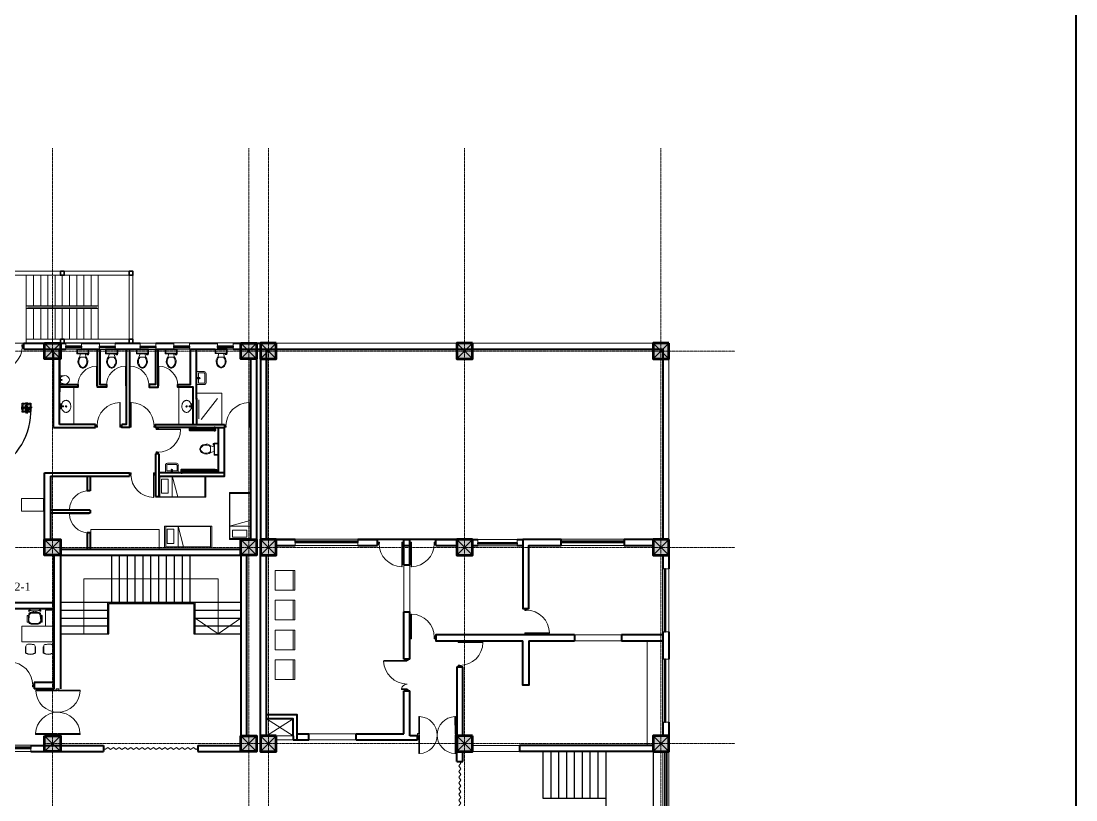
# Model space of a CAD drawing. Header units: millimetres. Extents: x 2402294 to 3337895, y 3394997 to 3969149.
# Drawn here: x 2577469 to 2617776, y 3669866 to 3699625 of the extents above; entities that cross this region are included whole.
import ezdxf

# ---------------------------------------------------------------- set-up
doc = ezdxf.new("R2010")
doc.units = ezdxf.units.MM
doc.header["$MEASUREMENT"] = 0
doc.linetypes.add('CENTER', pattern=[2, 1.25, -0.25, 0.25, -0.25])
doc.linetypes.add('DASHED', pattern=[0.75, 0.5, -0.25])
for name, color, linetype, lineweight in [('0newfurnture', 30, 'Continuous', 15), ('centreline', 52, 'CENTER', 5), ('Column-0.5', 14, 'Continuous', 50), ('Dimension- 0.15', 114, 'Continuous', 15), ('Dimension-137.5', 86, 'Continuous', 13), ('door', 41, 'Continuous', 5), ('Door Opening-0.09', 253, 'Continuous', 9), ('Frame-0.3', 24, 'Continuous', 30), ('furniture', 34, 'Continuous', 15), ('Furniture Hospital-0.09', 44, 'Continuous', 9), ('Hatch', 9, 'Continuous', 9), ('hidden lines', 205, 'DASHED', 5), ('Metal  workt-0.2', 13, 'Continuous', 20), ('Sill Level', 140, 'Continuous', 20), ('stairs', 6, 'Continuous', 25), ('WALL 0.2', 7, 'Continuous', 20), ('wall 0.4', 7, 'Continuous', 40), ('WINDOW', 152, 'Continuous', 30), ('Windows Plan', 152, 'Continuous', 35)]:
    doc.layers.add(name, color=color, linetype=linetype, lineweight=lineweight)
for name, color, linetype in [('conduit for speaker', 100, 'Continuous'), ('electrical text', 7, 'Continuous'), ('Speaker', 200, 'CENTER')]:
    doc.layers.add(name, color=color, linetype=linetype)
doc.styles.add('5P2', font='verdana.ttf', dxfattribs={"height": 500})
doc.styles.add('romans', font='romans.shx')
doc.linetypes.add('ZIGZAG', pattern='A,0.0001,-0.2,[131,ltypeshp.shx,S=0.2,R=0,X=-0.2,Y=0],-0.4,[131,ltypeshp.shx,S=0.2,R=180,X=0.2,Y=0],-0.2', length=0.8001)

# ---------------------------------------------------------------- blocks, each defined once
blk = doc.blocks.new('2ft column')
at = {"layer": 'Hatch', "ltscale": 5}
h = blk.add_hatch(color=256, dxfattribs=at)
h.dxf.hatch_style = 1
h.paths.add_polyline_path([(2207385, 4176559), (2207985, 4176559), (2207985, 4175959), (2207385, 4175959)])
at = {"layer": 'Column-0.5', "ltscale": 5}
blk.add_lwpolyline([(2207385, 4176559), (2207985, 4176559), (2207985, 4175959), (2207385, 4175959)], close=True, dxfattribs=at)
at = {"layer": 'Defpoints', "ltscale": 5}
for points in [[(2207985, 4176559), (2207385, 4175959)], [(2207985, 4175959), (2207385, 4176559)]]:
    blk.add_lwpolyline(points, dxfattribs=at)
blk = doc.blocks.new('sems')
at = {"layer": 'Dimension- 0.15', "ltscale": 5}
h = blk.add_hatch(dxfattribs=at)
h.set_pattern_fill('ANSI31', color=256, scale=25.555556)
h.set_pattern_definition([(45, (55035.0093, 4945698.8337), (-2.258813329, 2.258813329), [])])
h.paths.add_polyline_path([(2173550, 4150430), (2173550, 4150489), (2173491, 4150489, 0.414214)])
h.paths.add_polyline_path([(2173550, 4150430, 0.414214), (2173609, 4150489), (2173550, 4150489)])
h.paths.add_polyline_path([(2173550, 4150489), (2173609, 4150489, 0.414214), (2173550, 4150548)])
h.paths.add_polyline_path([(2173491, 4150489), (2173550, 4150489), (2173550, 4150548, 0.414214)])
for p, q in [((2174664, 4150546), (2174664, 4150431)), ((2174894, 4150489), (2174664, 4150546)), ((2174664, 4150431), (2174894, 4150489))]:
    blk.add_line(p, q, dxfattribs=at)
blk.add_lwpolyline([(2174664, 4150489), (2173550, 4150489)], dxfattribs=at)
blk.add_circle((2173550, 4150489), 59.1, dxfattribs=at)
blk.add_solid([(2174664, 4150546), (2174894, 4150489), (2174664, 4150431)], dxfattribs=at)
at = {"layer": 'Dimension-137.5', "ltscale": 5}
blk.add_line((2174664, 4150489), (2174894, 4150489), dxfattribs=at)
at = {"layer": 'Frame-0.3'}
for points in [[(2174450, 4151281), (2174450, 4151131), (2174600, 4151131), (2174600, 4151281)], [(2177075, 4151281), (2177075, 4151131), (2177225, 4151131), (2177225, 4151281)], [(2179700, 4151281), (2179700, 4151131), (2179850, 4151131), (2179850, 4151281)], [(2174450, 4148681), (2174450, 4148531), (2174600, 4148531), (2174600, 4148681)], [(2177075, 4148531), (2177075, 4148681), (2177225, 4148681), (2177225, 4148531)], [(2179700, 4148531), (2179700, 4148681), (2179850, 4148681), (2179850, 4148531)]]:
    blk.add_lwpolyline(points, close=True, dxfattribs=at)
at = {"layer": 'Metal  workt-0.2', "ltscale": 5}
for p, q in [((2174600, 4151281), (2179700, 4151281)), ((2175775, 4151131), (2175775, 4149956)), ((2176050, 4151131), (2176050, 4149956)), ((2176325, 4151131), (2176325, 4149956)), ((2176600, 4151131), (2176600, 4149956)), ((2176875, 4151131), (2176875, 4149956)), ((2177150, 4151131), (2177150, 4149956)), ((2177425, 4151131), (2177425, 4149956)), ((2177700, 4151131), (2177700, 4149956)), ((2177975, 4151131), (2177975, 4149956)), ((2178250, 4151131), (2178250, 4149956)), ((2178525, 4151131), (2178525, 4149956)), ((2179700, 4148681), (2179700, 4151131)), ((2175775, 4149856), (2175775, 4148681)), ((2176050, 4149856), (2176050, 4148681)), ((2176325, 4149856), (2176325, 4148681)), ((2176600, 4149856), (2176600, 4148681)), ((2176875, 4149856), (2176875, 4148681)), ((2177150, 4149856), (2177150, 4148681)), ((2177425, 4149856), (2177425, 4148681)), ((2177700, 4149856), (2177700, 4148681)), ((2177975, 4149856), (2177975, 4148681)), ((2178250, 4149856), (2178250, 4148681)), ((2178525, 4149856), (2178525, 4148681)), ((2175775, 4148531), (2174600, 4148531))]:
    blk.add_line(p, q, dxfattribs=at)
at = {"layer": 'Metal  workt-0.2'}
for points in [[(2177075, 4148531), (2179850, 4148531), (2179850, 4151131), (2174450, 4151131), (2174450, 4148531), (2174600, 4148531)], [(2179700, 4151131), (2174600, 4151131)], [(2174450, 4149851), (2173550, 4149847)], [(2179700, 4148681), (2175775, 4148681), (2175775, 4148531), (2176745, 4148531)]]:
    blk.add_lwpolyline(points, dxfattribs=at)
for points in [[(2175775, 4149956), (2175775, 4149856), (2178525, 4149856), (2178525, 4149956)], [(2175825, 4149906), (2175825, 4149906), (2178475, 4149906), (2178475, 4149906)]]:
    blk.add_lwpolyline(points, close=True, dxfattribs=at)
at = {"layer": 'stairs', "ltscale": 5}
for p, q in [((2174450, 4151281), (2174450, 4148531)), ((2173850, 4151131), (2173850, 4149848)), ((2174150, 4151131), (2174150, 4149849))]:
    blk.add_line(p, q, dxfattribs=at)
for points in [[(2173550, 4149847), (2173550, 4151131)], [(2174450, 4151131), (2173550, 4151131)]]:
    blk.add_lwpolyline(points, dxfattribs=at)
blk = doc.blocks.new('MAIN DOOR')
at = {"layer": 'door', "ltscale": 1000}
for points in [[(2313.5, 188.5), (2347.4, 188.5), (2347.4, 187.3), (2313.5, 187.3)], [(2381.3, 188.5), (2348.9, 188.5), (2348.9, 187.3), (2381.3, 187.3)]]:
    blk.add_lwpolyline(points, close=True, dxfattribs=at)
for points in [[(2346.1, 190.6), (2346.1, 188.5)], [(2348.9, 188.1), (2347.4, 188.1), (2347.4, 188.5), (2346.1, 188.5), (2346.1, 190.6), (2350.2, 190.6)], [(2347.4, 188.1), (2348.9, 188.1), (2348.9, 188.5), (2350.2, 188.5), (2350.2, 190.6), (2346.1, 190.6)], [(2350.2, 190.6), (2350.2, 188.5)], [(2313.4, 120.7), (2347.3, 120.7), (2347.3, 121.9), (2313.4, 121.9), (2313.4, 120.7)], [(2348.8, 121.1), (2347.3, 121.1), (2347.3, 120.7), (2346, 120.7), (2346, 118.6), (2350.1, 118.6)], [(2347.3, 121.1), (2348.8, 121.1), (2348.8, 120.7), (2350.1, 120.7), (2350.1, 118.6), (2346, 118.6)], [(2346, 118.6), (2346, 120.7)], [(2381.3, 120.7), (2348.8, 120.7), (2348.8, 121.9), (2381.3, 121.9), (2381.3, 120.7)], [(2350.1, 118.6), (2350.1, 120.7)]]:
    blk.add_lwpolyline(points, dxfattribs=at)
at = {"layer": 'Door Opening-0.09', "ltscale": 1000}
for centre, start, end in [((2347.4, 188.5), 182.1168, 357.8826), ((2347.3, 120.7), 2.1167, 177.8826)]:
    blk.add_arc(centre, 33.9, start, end, dxfattribs=at)
at = {"layer": 'WINDOW', "ltscale": 5}
blk.add_line((2350.1, 190.6), (2350.1, 190.6), dxfattribs=at)
blk = doc.blocks.new('Toilet - top')
at = {"layer": 'Furniture Hospital-0.09'}
for p, q in [((-10, -8.5), (-8, -8.5)), ((-10, -9.5), (-10, -8.5)), ((-7, -9.5), (-10, -9.5)), ((-8, -8.5), (-8, -8)), ((-7, -8), (-7, -9.5)), ((-4, -8), (-6, -14)), ((4, -14), (-4, -14)), ((4, -8), (6, -14)), ((9.5, -6), (9.5, -2))]:
    blk.add_line(p, q, dxfattribs=at)
blk.add_lwpolyline([(10.5, -8), (10.5, 0), (-10.5, 0), (-10.5, -8)], close=True, dxfattribs=at)
for points in [[(-9.5, -2), (-9.5, -6)], [(8.5, -1), (-8.5, -1)], [(-8.5, -7), (8.5, -7)]]:
    blk.add_lwpolyline(points, dxfattribs=at)
for centre, radius, start, end in [((-8.6, -1.9), 0.884, 81.8699, 188.1301), ((-8.6, -6.1), 0.884, 171.8699, 278.1301), ((3.5, -21.6), 12.2, 141.4691, 247.9714), ((4.2, -21.8), 11.3, 136.3677, 238.9468), ((-3.5, -21.6), 12.2, 292.0284, 38.5307), ((-4.2, -21.8), 11.3, 301.053, 43.6321), ((8.6, -1.9), 0.884, 351.8699, 98.1301), ((8.6, -6.1), 0.884, 261.8699, 8.1301), ((0, -27.9), 4, 245.7318, 294.2682), ((0, -29), 4, 254.8605, 285.1395)]:
    blk.add_arc(centre, radius, start, end, dxfattribs=at)
blk = doc.blocks.new('26 door')
at = {"layer": 'door'}
blk.add_line((42654.7, -717.8), (42654.7, -716.7), dxfattribs=at)
at = {"layer": 'door', "ltscale": 5}
blk.add_lwpolyline([(42654.7, -716.7), (42684.7, -716.7), (42684.7, -717.8), (42654.7, -717.8)], dxfattribs=at)
at = {"layer": 'Door Opening-0.09'}
blk.add_arc((42654.8, -717.8), 30, 2.1358, 90.1794, dxfattribs=at)
blk = doc.blocks.new('TIA UR Plan-flat-1')
at = {"layer": 'Furniture Hospital-0.09'}
for points in [[(-186, 175), (-265, 150, 0.270578), (-380, 0, 0.556713)], [(-186, -175), (-265, -150, -0.270578), (-380, 0, -0.556713)], [(0, 0), (0, 132, 0.414214), (-25, 157), (-186, 175)], [(0, 0), (0, -132, -0.414214), (-25, -157), (-186, -175)], [(-174, 175), (-174, 154), (-81, 130, -0.321575), (-32, 71), (-32, 0)], [(-174, -175), (-174, -154), (-81, -130, 0.321575), (-32, -71), (-32, 0)]]:
    blk.add_lwpolyline(points, format="xyb", dxfattribs=at)
blk.add_circle((-75, 0), 20, dxfattribs=at)
blk = doc.blocks.new('SHOWERPLAN')
for p, q in [((20, 60), (25, 60)), ((30, 83), (35, 83)), ((30, 67), (35, 67)), ((35, 90), (53, 90)), ((80, 22), (135, 22)), ((20, -60), (25, -60)), ((30, -67), (35, -67)), ((30, -83), (35, -83)), ((35, -90), (53, -90)), ((80, -22), (135, -22))]:
    blk.add_line(p, q)
for points in [[(0, 105, -0.222859), (20, 90), (20, 60, -0.222859), (0, 45)], [(139, -4), (139, 3, 0.373826), (136, 7), (73, 15, 1.867218), (73, -16), (136, -7, 0.373826)], [(0, -105, 0.222859), (20, -90), (20, -60, 0.222859), (0, -45)]]:
    blk.add_lwpolyline(points, format="xyb", close=True)
for points in [[(20, 90), (25, 90), (25, 60), (20, 60)], [(25, 85), (30, 85), (30, 65), (25, 65)], [(30, 90), (35, 90), (35, 60), (30, 60)], [(20, -90), (25, -90), (25, -60), (20, -60)], [(25, -85), (30, -85), (30, -65), (25, -65)], [(30, -90), (35, -90), (35, -60), (30, -60)]]:
    blk.add_lwpolyline(points, close=True)
blk.add_lwpolyline([(51, 18, 0.461601), (47, -15)], format="xyb")
for centre, radius, start, end in [((-15, 21), 63.3, 355.2879, 37.6983), ((45, 0), 10.4, 100.0344, 259.4939), ((60, 2), 18.8, 46.4506, 153.7796), ((-43, 13), 124, 4.2141, 38.3676), ((136, 0), 22.4, 265.9494, 94.0506), ((133, 0), 22.5, 0.4708, 87.1339), ((133, 0), 22.5, 272.8655, 359.6459), ((-15, -21), 63.3, 322.3017, 4.7121), ((60, -2), 18.8, 206.2204, 313.5494), ((-43, -13), 124, 321.6324, 355.7859)]:
    blk.add_arc(centre, radius, start, end)
blk = doc.blocks.new('basi')
at = {"layer": 'Furniture Hospital-0.09'}
for radius in [25, 20]:
    blk.add_circle((0, 0), radius, dxfattribs=at)
blk.add_open_spline([(0, 230), (7, 230), (13, 230), (30, 227), (41, 224), (61, 217), (71, 212), (90, 200), (99, 192), (116, 176), (124, 167), (139, 146), (146, 136), (157, 112), (162, 100), (171, 74), (174, 61), (178, 34), (180, 20), (180, -7), (180, -21), (176, -49), (174, -62), (167, -88), (162, -101), (151, -125), (145, -136), (131, -158), (124, -167), (107, -185), (99, -193), (80, -206), (70, -212), (50, -221), (40, -225), (19, -229), (8, -230), (-13, -230), (-23, -228), (-44, -223), (-54, -220), (-74, -210), (-84, -204), (-102, -190), (-111, -182), (-127, -163), (-134, -153), (-148, -132), (-154, -120), (-164, -96), (-168, -83), (-175, -57), (-177, -43), (-180, -16), (-180, -2), (-179, 26), (-178, 40), (-173, 67), (-169, 80), (-160, 105), (-155, 117), (-143, 140), (-136, 151), (-121, 171), (-113, 179), (-96, 195), (-86, 202), (-67, 214), (-57, 219), (-36, 226), (-26, 228), (-10, 230), (-5, 230), (0, 230)], degree=3, knots=[0, 0, 0, 0, 0.111441, 0.111441, 0.290409, 0.290409, 0.469378, 0.469378, 0.648346, 0.648346, 0.827315, 0.827315, 1.006283, 1.006283, 1.185252, 1.185252, 1.36422, 1.36422, 1.543189, 1.543189, 1.722157, 1.722157, 1.901126, 1.901126, 2.080094, 2.080094, 2.259063, 2.259063, 2.438031, 2.438031, 2.617, 2.617, 2.795968, 2.795968, 2.974937, 2.974937, 3.153905, 3.153905, 3.332874, 3.332874, 3.511842, 3.511842, 3.690811, 3.690811, 3.869779, 3.869779, 4.048748, 4.048748, 4.227716, 4.227716, 4.406684, 4.406684, 4.585653, 4.585653, 4.764621, 4.764621, 4.94359, 4.94359, 5.122558, 5.122558, 5.301527, 5.301527, 5.480495, 5.480495, 5.659464, 5.659464, 5.838432, 5.838432, 6.017401, 6.017401, 6.196369, 6.196369, 6.283185, 6.283185, 6.283185, 6.283185], dxfattribs=at)
at = {"layer": 'Furniture Hospital-0.09', "xscale": 0.9999980001467896, "yscale": 0.9999980001467896, "zscale": 25.4, "rotation": 0.008803277706400013}
blk.add_blockref('SHOWERPLAN', (-250, 0), dxfattribs=at)
blk = doc.blocks.new('d1')
at = {"layer": 'door'}
for p, q in [((2442.7, 10746.2), (2408.3, 10746.2)), ((2408.3, 10746.2), (2408.3, 10745.7)), ((2442.7, 10745.7), (2408.3, 10745.7))]:
    blk.add_line(p, q, dxfattribs=at)
at = {"layer": 'door', "ltscale": 80}
for points in [[(2445, 10779.7), (2445, 10782), (2444.6, 10782), (2444.6, 10782.4), (2441.8, 10782.4), (2441.8, 10782), (2441.4, 10782), (2441.4, 10780.1), (2442.7, 10780.1), (2442.7, 10779.7)], [(2445, 10746.2), (2445, 10743.9), (2444.6, 10743.9), (2444.6, 10743.4), (2441.8, 10743.4), (2441.8, 10743.9), (2441.4, 10743.9), (2441.4, 10745.7), (2442.7, 10745.7), (2442.7, 10746.2)]]:
    blk.add_lwpolyline(points, close=True, dxfattribs=at)
at = {"layer": 'Door Opening-0.09', "ltscale": 80}
blk.add_arc((2442.7, 10745.7), 34.4, 90, 179.274, dxfattribs=at)
at = {"layer": 'hidden lines'}
for centre, radius, start, end in [((2441.6, 10791.4), 9.82, 268.3986, 287.3158), ((2441.4, 10784.8), 4.22, 269.7899, 318.9675), ((2444.3, 10781.3), 2.81, 166.4652, 205.1802), ((2445, 10781.7), 2.48, 162.4671, 233.2418), ((2441.6, 10782), 3, 308.4681, 358.9527), ((2445.5, 10782.1), 1.81, 168.6475, 255.2319), ((2441.4, 10741.1), 4.22, 41.0325, 90.2101), ((2441.6, 10734.5), 9.82, 72.6842, 91.6014), ((2444.3, 10744.5), 2.81, 154.8198, 193.5348), ((2445, 10744.2), 2.48, 126.7582, 197.5329), ((2441.6, 10743.8), 3, 1.0473, 51.5319), ((2445.5, 10743.8), 1.81, 104.7681, 191.3525)]:
    blk.add_arc(centre, radius, start, end, dxfattribs=at)
blk = doc.blocks.new("door 5'")
at = {"layer": 'door', "ltscale": 1000}
for points in [[(2177525, 4317078), (2177525, 4317062), (2177516, 4317062), (2177516, 4317020), (2177473, 4317020), (2177474, 4317105)], [(2177525, 4317062), (2177525, 4317105), (2177474, 4317105), (2177473, 4317020)], [(2177474, 4317105), (2177516, 4317105)], [(2178689, 4317076), (2178689, 4317060), (2178697, 4317060), (2178697, 4317018), (2178740, 4317018), (2178740, 4317104)], [(2178689, 4317060), (2178689, 4317104), (2178740, 4317104), (2178740, 4317018)], [(2177473, 4317020), (2177516, 4317020)], [(2178697, 4316120), (2178697, 4317060), (2178671, 4317060), (2178671, 4316120), (2178697, 4316120)], [(2178740, 4317018), (2178697, 4317018)]]:
    blk.add_lwpolyline(points, dxfattribs=at)
blk.add_lwpolyline([(2177516, 4316839), (2177516, 4317062), (2177543, 4317062), (2177543, 4316839)], close=True, dxfattribs=at)
at = {"layer": 'Door Opening-0.09', "ltscale": 1000}
for centre, radius, start, end in [((2177516, 4317062), 224, 276.6944, 2.344), ((2178697, 4317076), 957, 180.3416, 268.4244)]:
    blk.add_arc(centre, radius, start, end, dxfattribs=at)
at = {"layer": 'WINDOW', "ltscale": 5}
blk.add_line((2177474, 4317104), (2177474, 4317104), dxfattribs=at)
blk = doc.blocks.new('IP1')
at = {"layer": 'WALL 0.2', "ltscale": 5}
for points in [[(2535111, 3946693), (2535111, 3948793), (2539161, 3948793)], [(2539161, 3948793), (2540236, 3948793), (2540236, 3946693)], [(2539361, 3947293), (2540236, 3946693), (2541111, 3947293)]]:
    blk.add_lwpolyline(points, dxfattribs=at)
blk = doc.blocks.new('BED')
at = {"layer": 'Furniture Hospital-0.09'}
for p, q in [((-2.12, 0.475), (-2.12, -0.475)), ((-2.12, -0.475), (-2.12, 0.475)), ((-0.008, 0.475), (-2.12, 0.475)), ((-2.07, 0.475), (-2.07, -0.475)), ((-0.855, -0.455), (-0.61, 0.475)), ((-0.61, 0.475), (-0.61, -0.455)), ((-0.058, -0.475), (-0.058, 0.475)), ((-0.008, -0.475), (-0.008, 0.475)), ((-0.058, 0.455), (-2.07, 0.455)), ((-0.425, 0.336), (-0.426, -0.303)), ((-0.425, 0.336), (-0.121, 0.336)), ((-0.121, -0.303), (-0.121, 0.336)), ((-2.07, -0.455), (-0.058, -0.455)), ((-0.426, -0.303), (-0.121, -0.303)), ((-2.12, -0.475), (-0.008, -0.475))]:
    blk.add_line(p, q, dxfattribs=at)
blk = doc.blocks.new('TAP')
at = {"layer": 'Furniture Hospital-0.09', "linetype": 'Continuous'}
for p, q in [((0, 38), (0, -38)), ((5, 38), (0, 38)), ((5, 38), (5, -38)), ((30, 25), (5, 25)), ((30, 0), (5, 0)), ((30, 25), (30, -25)), ((56, 16), (30, 16)), ((51, 7), (48, 8)), ((59, 19), (57, 22)), ((73, 24), (73, 27)), ((88, 20), (89, 22)), ((97, 15), (125, 12)), ((97, 8), (100, 9)), ((5, -38), (0, -38)), ((30, -25), (5, -25)), ((56, -16), (30, -16)), ((51, -8), (48, -9)), ((60, -20), (58, -22)), ((74, -24), (74, -27)), ((88, -19), (90, -22)), ((97, -7), (100, -8)), ((97, -15), (125, -12))]:
    blk.add_line(p, q, dxfattribs=at)
for radius in [21.2, 19.7]:
    blk.add_circle((74, 0), radius, dxfattribs=at)
for centre, radius, start, end in [((74, 0), 27.2, 163.0512, 199.0512), ((74, 0), 24.2, 127.0512, 163.0512), ((74, 0), 27.2, 91.0512, 127.0512), ((74, 0), 24.2, 55.0512, 91.0512), ((74, 0), 27.2, 19.0512, 55.0512), ((74, 0), 24.2, 343.0512, 19.0512), ((95, 0), 32.6, 337.45, 22.55), ((74, 0), 24.2, 199.0512, 235.0512), ((74, 0), 27.2, 235.0512, 271.0512), ((74, 0), 24.2, 271.0512, 307.0512), ((74, 0), 27.2, 307.0512, 343.0512)]:
    blk.add_arc(centre, radius, start, end, dxfattribs=at)
blk = doc.blocks.new('bazin')
at = {"layer": '0newfurnture', "ltscale": 5}
for p, q in [((2434577, 4011590), (2435069, 4011590)), ((2434577, 4011295), (2434577, 4011590)), ((2434626, 4011295), (2434626, 4011516)), ((2434626, 4011516), (2434799, 4011516)), ((2434847, 4011516), (2435020, 4011516)), ((2435020, 4011516), (2435020, 4011295)), ((2435069, 4011590), (2435069, 4011295)), ((2434996, 4011270), (2434651, 4011270)), ((2434996, 4011221), (2434651, 4011221))]:
    blk.add_line(p, q, dxfattribs=at)
blk.add_circle((2434823, 4011477), 25.6, dxfattribs=at)
for centre, radius, start, end in [((2434651, 4011295), 73.8, 180, 270), ((2434651, 4011295), 24.6, 180, 270), ((2434996, 4011295), 73.8, 270, 0), ((2434996, 4011295), 24.6, 270, 0)]:
    blk.add_arc(centre, radius, start, end, dxfattribs=at)
at = {"layer": '0newfurnture', "ltscale": 5, "xscale": 0.9842520018725999, "yscale": 0.9842520018725999, "zscale": 0.9842520018725999, "rotation": 270}
blk.add_blockref('TAP', (2434823, 4011590), dxfattribs=at)
blk = doc.blocks.new('ADHIKRIT')
at = {"layer": 'furniture'}
for p, q in [((900, 1351), (0, 1351)), ((0, 1351), (0, -450)), ((0, 741), (0, 1351)), ((900, -450), (900, 1351)), ((-789, 683), (-869, 683)), ((-245, 1046), (-569, 1047)), ((-245, 980), (-569, 981)), ((1048, 956), (1048, 1014)), ((1050, 758), (1050, 711)), ((1050, 700), (1050, 711)), ((1187, 1121), (1153, 1121)), ((1187, 1145), (1558, 1147)), ((1187, 1145), (1187, 1121)), ((1187, 1121), (1545, 1123)), ((-900, 0), (0, 0)), ((-900, -450), (-900, 0)), ((-789, 547), (-869, 547)), ((-247, 247), (-571, 248)), ((-247, 182), (-571, 182)), ((1189, 595), (1157, 595)), ((1189, 102), (1157, 102)), ((1187, 595), (1187, 571)), ((1187, 571), (1558, 573)), ((1187, 126), (1558, 124)), ((1187, 102), (1187, 126)), ((1189, 595), (1286, 595)), ((1189, 102), (1286, 101)), ((1287, 595), (1545, 597)), ((1287, 101), (1545, 100)), ((0, -450), (-900, -450)), ((0, -450), (900, -450)), ((1048, -260), (1048, -318)), ((1050, -4), (1050, -14)), ((1050, -61), (1050, -14)), ((1187, -425), (1153, -425)), ((1187, -425), (1545, -426)), ((1187, -449), (1187, -425)), ((1187, -449), (1558, -450))]:
    blk.add_line(p, q, dxfattribs=at)
for points in [[(-899, 268, -0.207066), (-958, 476), (-957, 615)], [(-897, 962, 0.207066), (-957, 755), (-957, 615)], [(-886, 330, -0.214578), (-870, 475), (-869, 615)], [(-885, 900, 0.214578), (-869, 755), (-869, 615)], [(-110, 614), (-110, 409, -0.414214), (-247, 273), (-656, 274, -0.418376), (-790, 410), (-789, 615)], [(-110, 614), (-109, 818, 0.414214), (-246, 955), (-655, 956, 0.418376), (-789, 820), (-789, 615)], [(-153, 614), (-152, 788, 0.28028), (-288, 955), (-610, 925, 0.418376), (-744, 789), (-745, 615)], [(-153, 614), (-153, 440, -0.28028), (-290, 273), (-612, 304, -0.418376), (-745, 441), (-745, 615)]]:
    blk.add_lwpolyline(points, format="xyb", dxfattribs=at)
for centre, radius, start, end in [((-881, 933), 33.3, 262.33536, 120.0474), ((-569, 1014), 32.9, 89.8702, 269.8702), ((-245, 1013), 32.9, 269.8702, 89.8702), ((1753, 864), 711, 172.59075, 188.62326), ((1154, 1015), 106, 90.30831, 180.30831), ((1157, 701), 106, 180.30831, 270.30831), ((1203, 1157), 39.5, 294.33548, 296.57112), ((1099, 860), 518, 329.47562, 30.52438), ((1099, 860), 542, 328.02569, 31.98454), ((-882, 297), 33.3, 239.693, 97.40505), ((-571, 215), 32.9, 89.8702, 269.8702), ((-253, 214), 33.4, 280.44827, 79.51217), ((1157, -4), 106, 89.69169, 179.69169), ((1099, -163), 518, 329.47562, 30.52438), ((1099, -163), 542, 328.01546, 31.97431), ((1753, -168), 711, 171.37674, 187.40925), ((1154, -319), 106, 179.69169, 269.69169), ((1203, -461), 39.5, 63.42888, 65.66452)]:
    blk.add_arc(centre, radius, start, end, dxfattribs=at)
blk = doc.blocks.new('v2')
at = {"layer": 'Sill Level'}
blk.add_lwpolyline([(2448277, 3818910), (2448877, 3818910), (2448877, 3818670), (2448277, 3818670)], close=True, dxfattribs=at)
at = {"layer": 'Windows Plan'}
blk.add_lwpolyline([(2448877, 3818790), (2448277, 3818790), (2448277, 3818743), (2448877, 3818743)], close=True, dxfattribs=at)
blk = doc.blocks.new('w1')
at = {"layer": 'Sill Level'}
blk.add_lwpolyline([(2460641, 3827503), (2460641, 3825103), (2460401, 3825103), (2460401, 3827503)], close=True, dxfattribs=at)
at = {"layer": 'Windows Plan'}
blk.add_lwpolyline([(2460521, 3825103), (2460521, 3827503), (2460473, 3827503), (2460473, 3825103)], close=True, dxfattribs=at)
blk = doc.blocks.new('w2')
at = {"layer": 'Sill Level'}
blk.add_lwpolyline([(2444138, 3818930), (2445638, 3818930), (2445638, 3818690), (2444138, 3818690)], close=True, dxfattribs=at)
at = {"layer": 'Windows Plan'}
blk.add_lwpolyline([(2445638, 3818810), (2444138, 3818810), (2444138, 3818762), (2445638, 3818762)], close=True, dxfattribs=at)
blk = doc.blocks.new('Speaker')
at = {"layer": 'Speaker', "ltscale": 3}
for p, q in [((1442033, -1133785), (1442033, -1133948)), ((1442043, -1133785), (1442043, -1133948)), ((1442053, -1133786), (1442053, -1133948)), ((1441963, -1133872), (1442122, -1133872)), ((1441964, -1133852), (1442124, -1133852)), ((1441964, -1133862), (1442123, -1133862))]:
    blk.add_line(p, q, dxfattribs=at)
for points in [[(1441981, -1133795), (1442106, -1133795), (1442106, -1133929), (1441981, -1133929)], [(1441991, -1133805), (1442096, -1133805), (1442096, -1133919), (1441991, -1133919)]]:
    blk.add_lwpolyline(points, close=True, dxfattribs=at)
at = {"layer": 'Speaker', "ltscale": 3, "insert": (1442003, -1133810), "char_height": 99.94, "width": 119.93, "attachment_point": 1, "style": '5P2'}
blk.add_mtext('{\\fVerdana|b1|i0|c0|p34;S}', dxfattribs=at)

msp = doc.modelspace()

# ---------------------------------------------------------------- linework, layer by layer
at = {"layer": 'centreline', "ltscale": 5}
for p, q in [((2578668.8, 3694774.4), (2578668.8, 3667143.6)), ((2578668.8, 3694774.4), (2578668.8, 3667143.6)), ((2586168.8, 3694774.4), (2586168.8, 3652468)), ((2586168.8, 3694774.4), (2586168.8, 3652468)), ((2586918.8, 3694774.4), (2586918.8, 3652468)), ((2586918.8, 3694774.4), (2586918.8, 3652468)), ((2594418.8, 3694774.4), (2594418.8, 3652468)), ((2594418.8, 3694774.4), (2594418.8, 3652468)), ((2601918.8, 3694774.4), (2601918.8, 3652468)), ((2601918.8, 3694774.4), (2601918.8, 3652468)), ((2604746, 3687016.3), (2560402.6, 3687016.3)), ((2604746, 3687016.3), (2560402.6, 3687016.3)), ((2604746, 3679516.3), (2560402.6, 3679516.3)), ((2604746, 3679516.3), (2560402.6, 3679516.3)), ((2604746, 3672016.3), (2578368.8, 3672016.3)), ((2604146, 3672016.3), (2578368.8, 3672016.3)), ((2604746, 3672016.3), (2578368.8, 3672016.3)), ((2604146, 3672016.3), (2578368.8, 3672016.3))]:
    msp.add_line(p, q, dxfattribs=at)
at = {"layer": 'conduit for speaker', "ltscale": 5}
msp.add_arc((2575370.1, 3684718.8), 2472.8, 295.71105, 2.52626, dxfattribs=at)
at = {"layer": 'Furniture Hospital-0.09'}
for p, q in [((2584266.1, 3685149.2), (2584266.1, 3684425)), ((2584350, 3684398.3), (2584968, 3685198.7)), ((2575782.6, 3677405.8), (2578368.8, 3677405.8))]:
    msp.add_line(p, q, dxfattribs=at)
for points in [[(2578937.8, 3684216.2), (2578937.8, 3685636.3), (2579487.8, 3685636.3), (2579487.8, 3684216.2), (2578937.8, 3684216.3)], [(2584042.9, 3684216.2), (2584042.8, 3685636.3), (2583492.8, 3685636.3), (2583492.8, 3684216.2), (2584042.9, 3684216.3)], [(2587931.3, 3677886.1), (2587931.3, 3678636.1), (2587181.3, 3678636.1), (2587181.3, 3677886.1), (2587931.3, 3677886.1)], [(2587863, 3678636.1), (2587863, 3677886.1)], [(2587931.3, 3676746.2), (2587931.3, 3677496.2), (2587181.3, 3677496.2), (2587181.3, 3676746.2), (2587931.3, 3676746.2)], [(2587863, 3677496.2), (2587863, 3676746.2)], [(2587931.3, 3675606.4), (2587931.3, 3676356.4), (2587181.3, 3676356.4), (2587181.3, 3675606.4), (2587931.3, 3675606.4)], [(2587863, 3676356.4), (2587863, 3675606.4)], [(2587931.3, 3674466.5), (2587931.3, 3675216.5), (2587181.3, 3675216.5), (2587181.3, 3674466.5), (2587931.3, 3674466.5)], [(2587863, 3675216.5), (2587863, 3674466.5)]]:
    msp.add_lwpolyline(points, dxfattribs=at)
for points in [[(2584167.8, 3684216.3), (2585141, 3684216.3), (2585141, 3685409.4), (2584167.8, 3685409.4)], [(2577488.2, 3680901.2), (2578321.9, 3680901.2), (2578321.9, 3681381.8), (2577488.2, 3681381.8)], [(2580134.6, 3679446.3), (2582743.6, 3679446.3), (2582743.6, 3680195.5), (2580134.6, 3680195.5)]]:
    msp.add_lwpolyline(points, close=True, dxfattribs=at)
at = {"layer": 'Hatch', "ltscale": 5}
for points in [[(2587868.8, 3672966.3), (2586848.8, 3672316.3)], [(2586848.8, 3672966.3), (2587868.8, 3672316.3)]]:
    msp.add_lwpolyline(points, dxfattribs=at)
at = {"layer": 'stairs', "ltscale": 5}
for points in [[(2580918.8, 3679216.3), (2580918.8, 3677416.3)], [(2581218.8, 3679216.3), (2581218.8, 3677416.3)], [(2581518.8, 3679216.3), (2581518.8, 3677416.3)], [(2581818.8, 3679216.3), (2581818.8, 3677416.3)], [(2582118.8, 3679216.3), (2582118.8, 3677416.3)], [(2582418.8, 3679216.3), (2582418.8, 3677416.3)], [(2582718.8, 3679216.3), (2582718.8, 3677416.3)], [(2583018.8, 3679216.3), (2583018.8, 3677416.3)], [(2583318.8, 3679216.3), (2583318.8, 3677416.3)], [(2583618.8, 3679216.3), (2583618.8, 3677416.3)], [(2583918.8, 3679216.3), (2583918.8, 3677416.3)], [(2578968.8, 3677416.3), (2585868.8, 3677416.3)], [(2580768.8, 3677416.3), (2580768.8, 3676216.3), (2580818.8, 3676216.3), (2580818.8, 3677366.3), (2584068.8, 3677366.3), (2584068.8, 3676216.3), (2584118.8, 3676216.3), (2584118.8, 3677416.3)], [(2578968.8, 3677116.3), (2580768.8, 3677116.3)], [(2578968.8, 3676816.3), (2580768.8, 3676816.3)], [(2584118.8, 3677116.3), (2585868.8, 3677116.3)], [(2584118.8, 3676816.3), (2585868.8, 3676816.3)], [(2578968.8, 3676516.3), (2580768.8, 3676516.3)], [(2584118.8, 3676516.3), (2585868.8, 3676516.3)], [(2578968.8, 3676216.3), (2580768.8, 3676216.3)], [(2584118.8, 3676216.3), (2585868.8, 3676216.3)], [(2599818.8, 3669916.3), (2597418.8, 3669916.3), (2597418.8, 3671716.3)], [(2597718.8, 3669916.3), (2597718.8, 3671716.3)], [(2598018.8, 3669916.3), (2598018.8, 3671716.3)], [(2598318.8, 3669916.3), (2598318.8, 3671716.3)], [(2598618.8, 3669916.3), (2598618.8, 3671716.3)], [(2598918.8, 3669916.3), (2598918.8, 3671716.3)], [(2599218.8, 3669916.3), (2599218.8, 3671716.3)], [(2599518.8, 3669916.3), (2599518.8, 3671716.3)], [(2599818.8, 3671716.3), (2599818.8, 3667316.3)], [(2601618.8, 3671716.3), (2601618.8, 3667316.3), (2600878.6, 3667316.3)]]:
    msp.add_lwpolyline(points, dxfattribs=at)
at = {"layer": 'WALL 0.2', "ltscale": 5}
for p, q in [((2587218.8, 3687316.3), (2601618.8, 3687316.3)), ((2587218.8, 3687086.3), (2601618.8, 3687086.3)), ((2601988.8, 3686716.3), (2601988.8, 3679816.3)), ((2602218.8, 3686716.3), (2602218.8, 3679816.3)), ((2601388.8, 3675946.3), (2601388.8, 3671946.3))]:
    msp.add_line(p, q, dxfattribs=at)
for points in [[(2594718.8, 3687316.3), (2601618.8, 3687316.3)], [(2592088.8, 3677047.5), (2592088.8, 3678847.5)], [(2592318.8, 3677047.5), (2592318.8, 3678847.5)], [(2598611, 3676176.3), (2600411, 3676176.3)], [(2598611, 3675946.3), (2598611, 3675946.3)], [(2598611, 3675946.3), (2600411, 3675946.3)], [(2587218.8, 3672316.3), (2587868.8, 3672316.3)], [(2590268, 3672396.3), (2588468, 3672396.3)], [(2587218.8, 3672166.3), (2587868.8, 3672166.3)], [(2590268, 3672166.3), (2588468, 3672166.3)], [(2594718.8, 3671946.3), (2596518.8, 3671946.3)], [(2594718.8, 3671716.3), (2594718.8, 3671716.3)], [(2594718.8, 3671716.3), (2596518.8, 3671716.3)], [(2601988.8, 3671716.3), (2601988.8, 3667316.3)], [(2602218.8, 3671716.3), (2602218.8, 3667316.3)]]:
    msp.add_lwpolyline(points, dxfattribs=at)
at = {"layer": 'wall 0.4', "ltscale": 5}
for p, q in [((2577568.8, 3687316.3), (2579180.5, 3687316.3)), ((2577568.8, 3687086.3), (2577568.8, 3687316.3)), ((2579780.5, 3687316.3), (2580458.9, 3687316.3)), ((2580583.6, 3687316.3), (2580583.6, 3687316.3)), ((2581058.9, 3687316.3), (2582020.6, 3687316.3)), ((2582620.6, 3687316.3), (2583299.1, 3687316.3)), ((2583899.1, 3687316.3), (2584968.6, 3687316.3)), ((2585568.6, 3687316.3), (2587218.8, 3687316.3)), ((2577568.8, 3687086.3), (2579180.5, 3687086.3)), ((2578707.8, 3684091.3), (2578707.8, 3686946.3)), ((2578937.8, 3687086.3), (2578937.8, 3685461.3)), ((2578937.8, 3684216.3), (2578937.8, 3687086.3)), ((2579780.5, 3687086.3), (2580482.8, 3687086.3)), ((2581058.9, 3687086.3), (2582020.6, 3687086.3)), ((2582607.8, 3687086.3), (2583299.1, 3687086.3)), ((2583899.1, 3687086.3), (2584882.5, 3687086.3)), ((2584167.8, 3685183.3), (2584167.8, 3687086.3)), ((2584968.6, 3687086.3), (2585343.2, 3687086.3)), ((2585568.6, 3687086.3), (2587218.8, 3687086.3)), ((2586238.8, 3686716.3), (2586238.8, 3679816.3)), ((2586468.8, 3686716.3), (2586468.8, 3679816.3)), ((2586618.8, 3686716.3), (2586618.8, 3679816.3)), ((2586848.8, 3686716.3), (2586848.8, 3679816.3)), ((2586848.8, 3686716.3), (2586848.8, 3681086.3)), ((2578937.8, 3685231.3), (2578937.8, 3685231.3)), ((2578707.8, 3684091.3), (2580312.8, 3684091.3)), ((2580312.8, 3684216.3), (2578937.8, 3684216.3)), ((2580312.8, 3684091.3), (2580312.8, 3684216.3)), ((2583937.8, 3684216.3), (2584167.8, 3684216.3)), ((2583937.8, 3684216.3), (2583937.8, 3684216.3)), ((2583937.8, 3684091.3), (2584167.8, 3684091.3)), ((2583937.8, 3684091.3), (2584042.8, 3684091.3)), ((2584167.8, 3684216.3), (2585238.8, 3684216.3)), ((2584167.8, 3684091.3), (2585238.8, 3684091.3)), ((2585008.9, 3682361.2), (2585008.8, 3684091.2)), ((2585238.8, 3684216.3), (2585238.8, 3684091.3)), ((2585238.9, 3682361.3), (2585238.8, 3684091.3)), ((2582607.8, 3683091.3), (2582607.8, 3681465.5)), ((2582732.8, 3683091.3), (2582607.8, 3683091.3)), ((2582732.8, 3683091.3), (2582732.8, 3681465.5)), ((2578368.8, 3679816.3), (2578368.8, 3682361.3)), ((2578368.8, 3682361.3), (2581607.8, 3682361.3)), ((2578598.8, 3682236.3), (2578598.8, 3679816.3)), ((2578598.8, 3682236.3), (2581607.8, 3682236.3)), ((2579998.8, 3682236.3), (2579998.8, 3681681.3)), ((2580108.8, 3682236.3), (2580108.8, 3681681.3)), ((2581607.8, 3682361.3), (2581607.8, 3682236.3)), ((2582732.8, 3682369.4), (2582732.8, 3682244.4)), ((2580108.8, 3681681.3), (2579998.8, 3681681.3)), ((2582607.8, 3681465.5), (2582732.8, 3681465.5)), ((2580108.8, 3680931.3), (2578598.8, 3680931.3)), ((2580108.8, 3680821.3), (2578598.8, 3680821.3)), ((2580108.8, 3680931.3), (2580108.8, 3680821.3)), ((2586848.8, 3680856.3), (2586848.8, 3679816.3)), ((2579998.8, 3680074), (2579998.8, 3679446.3)), ((2580108.8, 3680071.3), (2579998.8, 3680071.3)), ((2580108.8, 3680071.3), (2580108.8, 3679446.3)), ((2592088.8, 3678847.5), (2592088.8, 3679586.3)), ((2592318.8, 3678847.5), (2592318.8, 3679816.3)), ((2598111.7, 3679585.8), (2598111.7, 3679816)), ((2600511.7, 3679585.9), (2601618.8, 3679586.3)), ((2578738.8, 3674116.3), (2578738.8, 3679216.3)), ((2578968.8, 3679446.3), (2585868.8, 3679446.3)), ((2578968.8, 3679216.3), (2578968.8, 3674116.3)), ((2586618.8, 3672316.3), (2586618.8, 3679216.3)), ((2586848.8, 3672316.3), (2586848.8, 3679216.3)), ((2601988.8, 3679216.3), (2601988.8, 3678691.3)), ((2602218.8, 3679216.3), (2602218.8, 3678691.3)), ((2592088.8, 3678847.5), (2592318.8, 3678847.5)), ((2575974.2, 3677405.8), (2578738.8, 3677405.8)), ((2576204.2, 3677175.8), (2578738.8, 3677175.8)), ((2592088.8, 3675239.2), (2592088.8, 3677047.5)), ((2592088.8, 3677047.5), (2592318.8, 3677047.5)), ((2592318.8, 3675239.2), (2592318.8, 3677047.5)), ((2598611, 3676176.3), (2596872.8, 3676176.4)), ((2596872.8, 3675946.4), (2598611, 3675946.4)), ((2598611, 3676176.3), (2598611, 3675946.3)), ((2601887.2, 3676176.3), (2600411, 3676176.3)), ((2600411, 3676176.3), (2600411, 3675946.3)), ((2600411, 3675946.3), (2601988.8, 3675946.3)), ((2601988.8, 3676291.3), (2601988.8, 3675241.3)), ((2601988.8, 3675946.3), (2601988.8, 3675241.3)), ((2602218.8, 3676291.3), (2602218.8, 3675241.3)), ((2592318.8, 3675239.2), (2592088.8, 3675239.2)), ((2594118.9, 3674946.5), (2594348.9, 3674946.5)), ((2578738.8, 3674346.3), (2577971.5, 3674346.3)), ((2577971.5, 3674346.3), (2577971.5, 3674116.3)), ((2578738.8, 3674116.3), (2577971.5, 3674116.3)), ((2592088.8, 3672396.3), (2592088.8, 3674039.2)), ((2592088.8, 3674039.2), (2592318.8, 3674039.2)), ((2592318.8, 3672316.3), (2592318.8, 3674039.2)), ((2601988.8, 3672841.3), (2601988.8, 3672316.3)), ((2601988.8, 3672841.3), (2601988.8, 3672316.3)), ((2602218.8, 3672841.3), (2602218.8, 3672316.3)), ((2588018.8, 3672396.3), (2588468, 3672396.3)), ((2588468, 3672166.3), (2588468, 3672396.3)), ((2590268, 3672396.3), (2592088.8, 3672396.3)), ((2590268, 3672166.3), (2590268, 3672396.3)), ((2592618.8, 3672166.3), (2592618.8, 3672316.3)), ((2577843.8, 3671946.3), (2580618.8, 3671946.3)), ((2580618.8, 3671946.3), (2580618.8, 3671716.3)), ((2584218.8, 3671946.3), (2585868.8, 3671946.3)), ((2584218.8, 3671946.3), (2584218.8, 3671716.3)), ((2594718.8, 3671946.3), (2594718.8, 3671716.3)), ((2596518.8, 3671946.3), (2596518.8, 3671716.3)), ((2577843.8, 3671716.3), (2580618.8, 3671716.3)), ((2584218.8, 3671716.3), (2585868.8, 3671716.3)), ((2594118.8, 3671329.1), (2594348.8, 3671329.1))]:
    msp.add_line(p, q, dxfattribs=at)
for points in [[(2419715.1, 3708180), (2617775.6, 3708180), (2617775.6, 3629865.1), (2419715.1, 3629865.1)], [(2583965.7, 3683977), (2583921.7, 3683977), (2583921.7, 3684091.3), (2583965.7, 3684091.3)], [(2583924.9, 3684026), (2584887.8, 3684026), (2584887.8, 3683977), (2583924.9, 3683977)], [(2584846.9, 3683977), (2584891, 3683977), (2584891, 3684091.3), (2584846.9, 3684091.3)], [(2583628.6, 3682475.5), (2583584.6, 3682475.5), (2583584.6, 3682361.3), (2583628.6, 3682361.3)], [(2583628.6, 3682426.5), (2584890.3, 3682426.5), (2584890.3, 3682475.5), (2583628.6, 3682475.5)], [(2584890.3, 3682475.5), (2584934.3, 3682475.5), (2584934.3, 3682361.3), (2584890.3, 3682361.3)]]:
    msp.add_lwpolyline(points, close=True, dxfattribs=at)
for points in [[(2580482.8, 3687086.3), (2580482.8, 3685736.3), (2580732.8, 3685736.3), (2580732.8, 3685636.3), (2580382.8, 3685636.3), (2580382.8, 3687086.3)], [(2581482.8, 3687086.3), (2581482.8, 3684216.3), (2581312.8, 3684216.3)], [(2581607.8, 3687086.3), (2581607.8, 3684091.3), (2581312.8, 3684091.3), (2581312.8, 3684216.3)], [(2582607.8, 3687086.3), (2582607.8, 3685736.3), (2582357.8, 3685736.3), (2582357.8, 3685636.3), (2582707.8, 3685636.3), (2582707.8, 3687086.3)], [(2584167.8, 3684091.3), (2584167.8, 3684091.3), (2582607.8, 3684091.3), (2582607.8, 3684216.3), (2584042.8, 3684216.3), (2584042.8, 3685636.3), (2583457.8, 3685636.3), (2583457.8, 3685736.3), (2583937.8, 3685736.3), (2583937.8, 3687086.3)], [(2587937, 3679816.3), (2586848.8, 3679816.3), (2586848.8, 3687086.3), (2601988.8, 3687086.3), (2601988.8, 3679816.3), (2600511.7, 3679816.3), (2600511.7, 3679585.9)], [(2586618.8, 3686716.3), (2586618.8, 3679816.3)], [(2578937.8, 3685736.3), (2579632.8, 3685736.3), (2579632.8, 3685636.3), (2578937.8, 3685636.3)], [(2584167.8, 3685214.3), (2584167.8, 3684216.3)], [(2582732.8, 3682236.3), (2585238.9, 3682236.3), (2585238.9, 3682361.3), (2582732.8, 3682361.3)], [(2587218.8, 3679816.3), (2587937, 3679816.3)], [(2587218.8, 3679586.3), (2587937, 3679586.3)], [(2590337, 3679816.3), (2591088.8, 3679816.3)], [(2594718.8, 3679816.3), (2590337, 3679816.3)], [(2590337, 3679586.3), (2591088.8, 3679586.3)], [(2591088.8, 3679585.7), (2591088.8, 3679815.7)], [(2592088.8, 3679816.3), (2592318.8, 3679816.3)], [(2592088.8, 3679586.3), (2592088.8, 3679816.3)], [(2592088.8, 3679586.3), (2592318.8, 3679586.3)], [(2593318.7, 3679816.3), (2594118.8, 3679816.3)], [(2593318.7, 3679586.3), (2593318.7, 3679816.3)], [(2593318.7, 3679586.3), (2594118.8, 3679586.3)], [(2594925.9, 3679806), (2594718.8, 3679806)], [(2594925.9, 3679575.8), (2594718.8, 3679575.8)], [(2596642.8, 3679806), (2596425.9, 3679806)], [(2596641.7, 3679575.8), (2596425.9, 3679575.8)], [(2598111.7, 3679816), (2596642.8, 3679816.2), (2596642.8, 3677176.2), (2596872.8, 3677176.2), (2596872.8, 3679585.9), (2598111.7, 3679585.8)], [(2578968.8, 3679216.3), (2585868.8, 3679216.3)], [(2585868.8, 3679216.3), (2585868.8, 3672316.3)], [(2585868.8, 3679216.3), (2585868.8, 3672316.3)], [(2586098.8, 3672316.3), (2586098.8, 3679216.3)], [(2586098.8, 3672316.3), (2586098.8, 3679216.3)], [(2601988.8, 3679216.3), (2601988.8, 3678691.3)], [(2602218.8, 3679216.3), (2602218.8, 3678691.3)], [(2596872.8, 3676176.5), (2593318.8, 3676176.5), (2593318.8, 3675946.5), (2596646.4, 3675946.4)], [(2596872.8, 3675946.4), (2596872.8, 3674248), (2596646.4, 3674248), (2596646.4, 3675946.4)], [(2596872.8, 3676176.4), (2596872.8, 3676176.4)], [(2597539.7, 3676176.3), (2597419.7, 3676176.3)], [(2601988.8, 3676291.3), (2601988.8, 3676176.3), (2600459.8, 3676176.3)], [(2602218.8, 3676291.3), (2602218.8, 3675241.3)], [(2594118.9, 3674946.5), (2594118.8, 3672316.3), (2594348.8, 3672316.3), (2594348.9, 3674946.5)], [(2587868.8, 3672166.3), (2588018.8, 3672166.3), (2588018.8, 3673116.3), (2586848.8, 3673116.3)], [(2587868.8, 3672316.3), (2587868.8, 3672966.3), (2586848.8, 3672966.3)], [(2602218.8, 3672841.3), (2602218.8, 3672316.3)], [(2587868.8, 3672316.3), (2587868.8, 3672166.3)], [(2592618.8, 3672316.3), (2592318.8, 3672316.3)], [(2588018.8, 3672166.3), (2588468, 3672166.3)], [(2590268, 3672166.3), (2592618.8, 3672166.3)], [(2594718.8, 3671946.3), (2594718.8, 3671946.3)], [(2600518.8, 3671946.3), (2596518.8, 3671946.3)], [(2601618.8, 3671946.3), (2597598.1, 3671946.3)], [(2594118.8, 3671329.1), (2594118.8, 3671716.3)], [(2594348.8, 3671329.1), (2594348.8, 3671716.3)], [(2594718.8, 3671716.3), (2594718.8, 3671716.3)], [(2601618.8, 3671716.3), (2596518.8, 3671716.3)], [(2601618.8, 3671716.3), (2597418.8, 3671716.3)]]:
    msp.add_lwpolyline(points, dxfattribs=at)
at = {"layer": 'WINDOW', "linetype": 'ZIGZAG', "lineweight": 20, "ltscale": 0.5}
for points in [[(2581598.2, 3671831.3), (2581542.3, 3671788.9), (2581441.3, 3671873.9), (2581321.5, 3671790.9), (2581222.9, 3671873.9), (2581103.1, 3671790.9), (2581004.6, 3671873.9), (2580884.8, 3671790.9), (2580786.2, 3671873.9), (2580666.4, 3671790.9), (2580618.8, 3671830.9)], [(2582908.5, 3671831.3), (2582852.6, 3671788.9), (2582751.6, 3671873.9), (2582631.8, 3671790.9), (2582533.3, 3671873.9), (2582413.5, 3671790.9), (2582314.9, 3671873.9), (2582195.1, 3671790.9), (2582096.5, 3671873.9), (2581976.7, 3671790.9), (2581878.1, 3671873.9), (2581758.3, 3671790.9), (2581659.7, 3671873.9), (2581598.2, 3671831.3)], [(2584218.8, 3671831.3), (2584162.9, 3671788.9), (2584061.9, 3671873.9), (2583942.1, 3671790.9), (2583843.6, 3671873.9), (2583723.8, 3671790.9), (2583625.2, 3671873.9), (2583505.4, 3671790.9), (2583406.8, 3671873.9), (2583287, 3671790.9), (2583188.4, 3671873.9), (2583068.6, 3671790.9), (2582970, 3671873.9), (2582908.5, 3671831.3)], [(2594233.8, 3671329.1), (2594276.2, 3671273.3), (2594191.2, 3671172.3), (2594274.2, 3671052.5), (2594191.2, 3670953.9), (2594274.2, 3670834.1), (2594191.2, 3670735.5), (2594274.2, 3670615.7), (2594191.2, 3670517.1), (2594274.2, 3670397.3), (2594191.2, 3670298.7), (2594274.2, 3670178.9), (2594191.2, 3670080.3), (2594233.8, 3670018.8)], [(2594233.8, 3670018.8), (2594276.2, 3669963), (2594191.2, 3669862), (2594274.2, 3669742.2), (2594191.2, 3669643.6), (2594274.2, 3669523.8), (2594191.2, 3669425.2), (2594274.2, 3669305.4), (2594191.2, 3669206.8), (2594274.2, 3669087), (2594191.2, 3668988.4), (2594274.2, 3668868.6), (2594191.2, 3668770), (2594233.8, 3668708.5)]]:
    msp.add_lwpolyline(points, dxfattribs=at)
at = {"layer": 'WINDOW', "ltscale": 5}
for points in [[(2602063.8, 3671716.3), (2602063.8, 3667316.3)], [(2602143.8, 3671716.3), (2602143.8, 3667316.3)]]:
    msp.add_lwpolyline(points, dxfattribs=at)

# ---------------------------------------------------------------- block references
at = {"layer": '0newfurnture', "xscale": -1}
for p, rotation in [((6595758.1, 6120807.8), 90), ((148408.4, 7693951.5), 180)]:
    msp.add_blockref('bazin', p, dxfattribs=dict(at, rotation=rotation))
at = {"layer": 'door'}
for name, p, xscale, yscale, zscale, rotation in [('26 door', (2562437.1, 2619325.7), 25, 25, 25, 90), ('26 door', (2563537.1, 2619325.7), 25, 25, 25, 90), ('26 door', (2599552.3, 2619325.7), -25, 25, 25, 270), ('26 door', (2600652.3, 2619325.7), -25, 25, 25, 270), ('26 door', (3646432.9, 3662875.5), 25, 25, 25, 180), ("door 5'", (-1497515.8, 1610868.7), -0.9473750180788149, 0.9473750180788149, 0.9473750180788149, 270.0040133245631)]:
    msp.add_blockref(name, p, dxfattribs=dict(at, xscale=xscale, yscale=yscale, zscale=zscale, rotation=rotation))
at = {"layer": 'door', "xscale": -25, "yscale": 25, "zscale": 25}
msp.add_blockref('26 door', (3646432.9, 3698877), dxfattribs=at)
at = {"layer": 'Door Opening-0.09'}
for name, p, xscale, yscale, zscale, rotation in [('d1', (2301132.7, 3624397.7), -25.64102998076803, 25.64102998076803, 25.64102998076803, 270.0333351142592), ('d1', (2856821.8, 3746638.6), -25.64102998076803, 25.64102998076803, 25.64102998076803, 89.96666488534903), ('d1', (2306098.9, 3746638.6), 25.64102998076803, 25.64102998076803, 25.64102998076803, 270.0333351146509), ('d1', (2861747.8, 3746636.8), -25.64102998076803, 25.64102998076803, 25.64102998076803, 89.96666488534903), ('d1', (2858113.3, 3619832.4), 25.64102998076803, 25.64102998076803, 25.64102998076803, 90.03333511465095), ('d1', (2867597.5, 3617184.6), 25.64102998076803, 25.64102998076803, 25.64102998076803, 90.03301536802395), ('d1', (2316810.1, 3617184.6), -25.64102998076803, 25.64102998076803, 25.64102998076803, 269.9669846319761), ('d1', (2659249.1, 3400667.6), -25.64102998076803, 25.64102998076803, 25.64102998076803, 359.9669846319761), ('d1', (2316810.2, 3738557.5), 25.64102998076803, 25.64102998076803, 25.64102998076803, 270.0330153680241), ('d1', (2656707.1, 3951455.1), 25.64102998076803, 25.64102998076803, 25.64102998076803, 180.0330153680241), ('d1', (2301535.4, 3737044), 25.64102998076803, 25.64102998076803, 25.64102998076803, 269.9666648857408), ('MAIN DOOR', (2637561.8, 3677029.1), 25.0000182071143, 25.0000182071143, 25.0000182071143, 179.9491575826777), ('MAIN DOOR', (2596632, 3623443.1), 20.83332896922157, 20.83332896922157, 20.83332896922157, 90.04973591478812)]:
    msp.add_blockref(name, p, dxfattribs=dict(at, xscale=xscale, yscale=yscale, zscale=zscale, rotation=rotation))
at = {"layer": 'furniture', "extrusion": (0, 0, -1), "xscale": 0.6669998082076751, "yscale": 0.6669998082076751, "zscale": -0.6669998082076751, "rotation": 270.0000000000001}
msp.add_blockref('ADHIKRIT', (-2578400.2, 3676510.6), dxfattribs=at)
at = {"layer": 'Furniture Hospital-0.09', "xscale": -21.93575057202424, "yscale": 21.93575057202424, "zscale": 21.93575057202424}
for p in [(2579829.7, 3687086.3), (2580929.7, 3687086.3), (2582104.5, 3687086.3), (2583204.5, 3687086.3), (2585112.8, 3687095.3)]:
    msp.add_blockref('Toilet - top', p, dxfattribs=at)
at = {"layer": 'Furniture Hospital-0.09', "rotation": 179.9999993660119}
msp.add_blockref('TIA UR Plan-flat-1', (2578937.8, 3685914.1), dxfattribs=at)
at = {"layer": 'Furniture Hospital-0.09', "extrusion": (-4.91554e-49, 5.67747e-55, -1), "zscale": -1, "rotation": 179.9912628993978}
msp.add_blockref('basi', (-2579187.8, 3684904.4), dxfattribs=at)
at = {"layer": 'Furniture Hospital-0.09', "extrusion": (4.91554e-49, 5.67747e-55, -1), "xscale": -1, "zscale": -1, "rotation": 180.0087371006022}
msp.add_blockref('basi', (-2583792.8, 3684904.4), dxfattribs=at)
at = {"layer": 'Furniture Hospital-0.09'}
for name, p, xscale, yscale, zscale, rotation in [('Toilet - top', (2585018.1, 3683269.5), 21.93575057202424, 21.93575057202424, 21.93575057202424, 270), ('BED', (2582726.2, 3681839.7), -851.8518518849081, 851.8518518849083, 851.8518518849082, 0.07196910721486205), ('BED', (2585834.2, 3679808.6), -851.8518518849081, 851.8518518849083, 851.8518518849082, 90.07196910721487), ('BED', (2582947.6, 3679920.9), -851.8518518849081, 851.8518518849083, 851.8518518849082, 0.07196910721486205)]:
    msp.add_blockref(name, p, dxfattribs=dict(at, xscale=xscale, yscale=yscale, zscale=zscale, rotation=rotation))
at = {"layer": 'Hatch'}
for p in [(370983.9, -489242.2), (370983.9, -489242.2), (378483.9, -489242.2), (378483.9, -489242.2), (370983.9, -496742.2), (370983.9, -496742.2), (378483.9, -496742.2), (378483.9, -496742.2), (370983.9, -504242.2), (370983.9, -504242.2), (378483.9, -504242.2), (378483.9, -504242.2)]:
    msp.add_blockref('2ft column', p, dxfattribs=at)
at = {"layer": 'Hatch', "xscale": -1}
for p in [(4794603.7, -489242.2), (4794603.7, -489242.2), (4802103.7, -489242.2), (4809603.7, -489242.2), (4794603.7, -496742.2), (4794603.7, -496742.2), (4802103.7, -496742.2), (4802103.7, -496742.2), (4809603.7, -496742.2), (4809603.7, -496742.2), (4794603.7, -504242.2), (4794603.7, -504242.2), (4802103.7, -504242.2), (4802103.7, -504242.2), (4809603.7, -504242.2), (4809603.7, -504242.2)]:
    msp.add_blockref('2ft column', p, dxfattribs=at)
at = {"layer": 'Speaker', "ltscale": 3, "xscale": 2.6, "yscale": 2.6, "zscale": 2.6}
msp.add_blockref('Speaker', (-1171634.6, 6632894.2), dxfattribs=at)
at = {"layer": 'wall 0.4'}
for name, p in [('sems', (401893.7, -461214.8)), ('v2', (130903.9, -131584.2)), ('v2', (132182.3, -131594.2)), ('v2', (133744, -131594.2)), ('v2', (135022.4, -131584.2)), ('v2', (136692, -131584.2)), ('w2', (150788.2, -139114.6)), ('w1', (141577.8, -148811.6)), ('IP1', (44758.1, -270477)), ('w1', (141577.8, -152261.6))]:
    msp.add_blockref(name, p, dxfattribs=at)
at = {"layer": 'wall 0.4', "ltscale": 5, "xscale": 25.64102998076803, "yscale": 25.64102998076803, "zscale": 25.64102998076803, "rotation": 180.033335114651}
msp.add_blockref('d1', (2645156.4, 3959600.2), dxfattribs=at)
at = {"layer": 'wall 0.4'}
for p, rotation in [((-1237165.9, 6140227.3), 270), ((-1226991.2, 6140226.8), 270), ((-1249659.1, 6132357.3), 270.0000000002223)]:
    msp.add_blockref('w1', p, dxfattribs=dict(at, rotation=rotation))

# ---------------------------------------------------------------- texts
at = {"layer": 'electrical text', "insert": (2576997.9, 3678012.3), "char_height": 487.711, "attachment_point": 5, "style": 'romans'}
msp.add_mtext_dynamic_manual_height_columns('{\\fTimes New Roman|b0|i0|c0|p18;\\H0.625x;SDB-2-1}', width=5175275.649, gutter_width=1750, heights=[0], dxfattribs=at)

doc.saveas('drawing.dxf')
